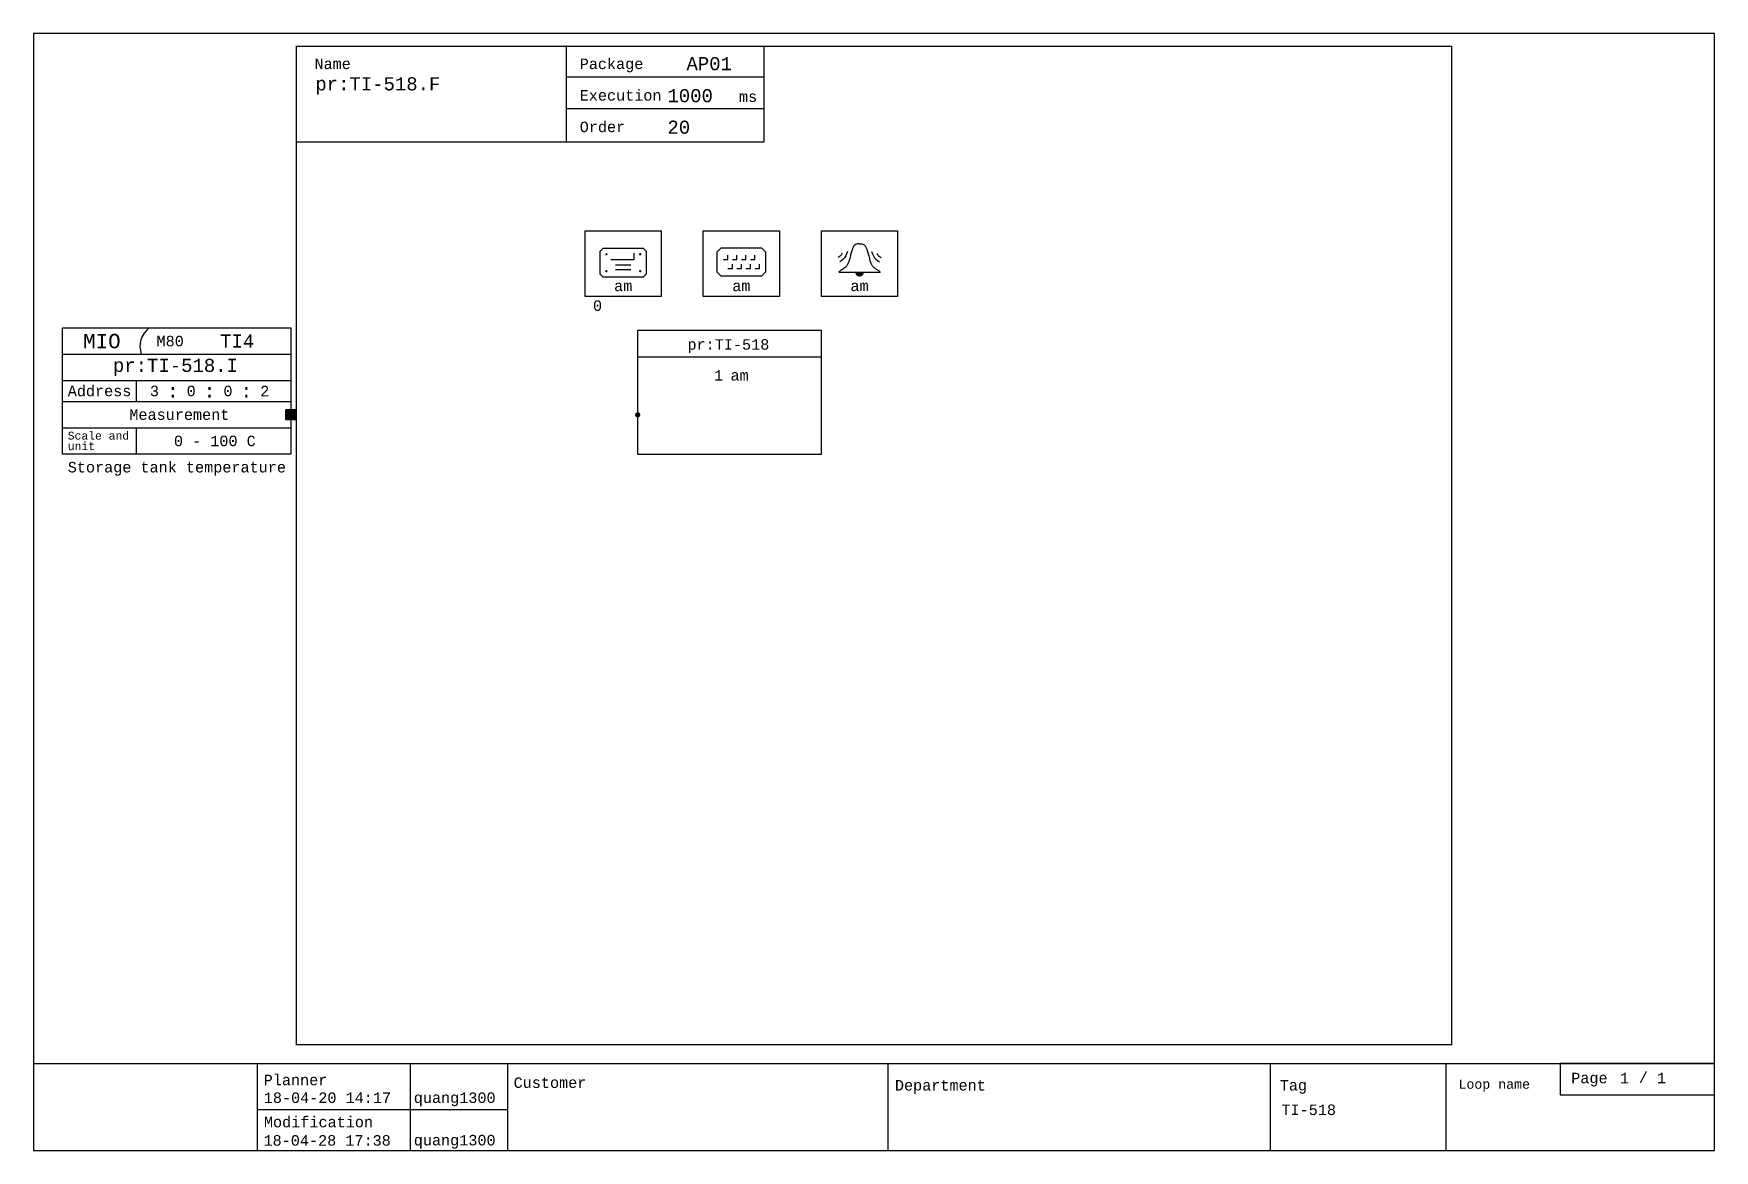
# Model space of a CAD drawing. Extents: x 0 to 640, y 0 to 425.
import ezdxf
from ezdxf.enums import TextEntityAlignment as Align

# ---------------------------------------------------------------- set-up
doc = ezdxf.new("R2010")
doc.units = 0
doc.header["$LTSCALE"] = 15
doc.header["$MEASUREMENT"] = 0
doc.layers.get('0').update_dxf_attribs({"linetype": 'CONTINUOUS'})
doc.layers.add('1', color=7, linetype='CONTINUOUS')
doc.styles.add('MONOTXT', font='Monotxt.shx')
doc.styles.get("Standard").update_dxf_attribs({"font": 'Monotxt.shx'})
doc.styles.add('TXT', font='Monotxt.shx')

# ---------------------------------------------------------------- blocks, each defined once
blk = doc.blocks.new('-SADMIN')
blk.add_lwpolyline([(1.28, 33), (1.28, 21.12), (60.01, 21.12), (60.01, 33), (1.28, 33)])
at = {"color": 7, "style": 'TXT'}
blk.add_text('Page', height=4, dxfattribs=at).set_placement((5.5, 25.54))
blk.add_text('/', height=4).set_placement((31.25, 25.72))
at = {"color": 7}
for tag, p in [('$PAGE_NO', (24.05, 25.52)), ('$PAGE_TOTAL', (38.1, 25.54))]:
    blk.add_attdef(tag, p, '', height=4, dxfattribs=at)
at = {"color": 7, "style": 'TXT', "flags": 1}
blk.add_attdef('$PAGE_CURR', (21.19, 20.01), '', height=4, dxfattribs=at)
at = {"color": 7, "flags": 1}
blk.add_attdef('$PAGE_SIZE', (21.19, 14.96), '', height=4, dxfattribs=at)
blk = doc.blocks.new('-ADMIN')
blk.add_line((85.24, 15.56), (180.37, 15.56))
at = {"color": 7}
blk.add_lwpolyline([(0, 0), (640, 0), (640, 425), (0, 425)], close=True, dxfattribs=at)
for points in [[(0, 33), (640, 33)], [(85.16, 32.99), (85.16, 0.02)], [(143.42, 33), (143.42, 0.02)], [(180.43, 33.2), (180.43, 0.02)], [(325.3, 32.67), (325.3, 0.14)], [(470.8, 32.67), (470.8, 0.14)], [(537.79, 32.67), (537.79, 0.14)]]:
    blk.add_lwpolyline(points, dxfattribs=at)
for s, height, p in [('Planner', 4, (87.62, 24.77)), ('Customer', 4, (182.78, 23.77)), ('Department', 4, (327.97, 22.77)), ('Tag', 4, (474.51, 22.77)), ('Loop name', 3.5, (542.55, 23.45)), ('Modification', 4, (87.7, 8.77))]:
    blk.add_text(s, height=height).set_placement(p)
at = {"color": 7, "style": 'MONOTXT'}
for tag, p, height in [('$PROCESSAREA1', (368, 23), 5), ('$CREATED', (87.63, 18.04), 4), ('$CREATOR', (144.76, 18.04), 4), ('$PROCESSAREA2', (368, 16), 5), ('$PROCESSAREA3', (368, 9), 5), ('$NAME', (475.15, 13.45), 4), ('$DESCRIPTION1', (543.15, 13.86), 4), ('$PROCESSAREA4', (368, 2), 5), ('$DESCRIPTION2', (543.24, 4.73), 4), ('$MODIFIED', (87.54, 1.79), 4), ('$MODIFIER', (144.76, 1.89), 4)]:
    blk.add_attdef(tag, p, '', height=height, dxfattribs=at)
at = {"color": 7, "style": 'MONOTXT', "flags": 1}
blk.add_attdef('$STATUS', (605, 5), '', height=4, dxfattribs=at)
blk = doc.blocks.new('-FADMIN')
for p, q in [((202.95, 408.51), (277.95, 408.51)), ((202.95, 396.51), (277.95, 396.51))]:
    blk.add_line(p, q)
at = {"const_width": 0.5}
blk.add_lwpolyline([(539.98, 420.17), (539.98, 40.17), (99.98, 40.17), (99.98, 420.17), (539.98, 420.17)], dxfattribs=at)
for points in [[(99.92, 383.79), (278.21, 383.79), (278.21, 420.22)], [(202.95, 383.77), (202.95, 420.51)]]:
    blk.add_lwpolyline(points)
for s, p in [('Name', (106.95, 411.51)), ('Package', (207.95, 411.51)), ('Execution', (207.95, 399.51)), ('ms', (268.6, 399.01)), ('Order', (207.95, 387.51))]:
    blk.add_text(s, height=4).set_placement(p)
for tag, p in [('$DESTINATION', (248.61, 411.08)), ('$NAME', (107.28, 403.4)), ('$EXECUTION', (241.35, 398.89)), ('$ORDINAL', (241.35, 386.89))]:
    blk.add_attdef(tag, p, '', height=5)
blk = doc.blocks.new('-IO_TI4')
at = {"color": 7}
for p, q in [((-89, 23), (-2, 23)), ((-89, 13), (-2, 13)), ((-61, 13), (-61, 5)), ((-89, 5), (-2, 5)), ((-89, -5), (-2, -5)), ((-61, -5), (-61, -15))]:
    blk.add_line(p, q, dxfattribs=at)
for points in [[(-89, 33), (-2, 33), (-2, -15), (-89, -15), (-89, 33)], [(-4, 2), (0, 2), (0, -2), (-4, -2), (-4, 2)]]:
    blk.add_lwpolyline(points, dxfattribs=at)
blk.add_arc((-50.62, 25.94), 8.88, 127.27, 199.33, dxfattribs=at)
at = {"color": 3}
blk.add_solid([(-3.96, 1.96), (-0.04, 1.96), (-3.96, -1.96), (-0.04, -1.96)], dxfattribs=at)
at = {"color": 7, "style": 'TXT'}
for s, height, p in [('MIO', 5.5, (-74, 28)), ('M80', 4, (-48, 28)), (':', 5, (-47, 9)), (':', 5, (-33, 9)), (':', 5, (-19, 9)), ('Measurement', 4, (-44.5, 0))]:
    blk.add_text(s, height=height, dxfattribs=at).set_placement(p, align=Align.MIDDLE)
blk.add_text('Address', height=4, dxfattribs=at).set_placement((-87, 9), align=Align.MIDDLE_LEFT)
for s, p in [('Scale and', (-87, -9.5)), ('unit', (-87, -13.5))]:
    blk.add_text(s, height=3, dxfattribs=at).set_placement(p)
for tag, p, flags in [('$IOCABINET', (-30, 50), 1), ('$IOFBLOCK', (-30, 45), 3), ('$ALTYPE', (-30, 40), 3), ('$TYPE', (-30, 35), 3), ('$PAR1', (-87, -32), 1), ('$SIM_HEADER', (-30, -32), 1), ('$PAR2', (-87, -38), 1), ('$SIM_BASENAME1', (-30, -38), 3), ('$PAR3', (-87, -44), 1), ('$SIM_BASENAME2', (-30, -44), 3), ('$PAR4', (-87, -50), 3), ('$SIM_BASENAME3', (-30, -50), 3), ('$PAR5', (-87, -56), 1), ('$SIM_IOTYPE', (-30, -56), 3), ('$PAR6', (-87, -62), 1), ('$PAR7', (-87, -68), 1), ('$SIM_TYPE', (-30, -62), 3), ('$SIM_INTERFACEDEFAULTTYPE', (-30, -68), 3), ('$PAR8', (-87, -74), 1), ('$SIM_VALUETYPE', (-30, -74), 3), ('$PAR9', (-87, -80), 1), ('$SIM_MIN_ATTR', (-30, -80), 3), ('$SIM_MAX_ATTR', (-30, -86), 3), ('$SIM_SIMGRP', (-30, -92), 1), ('$SIM_PERMITTED', (-30, -98), 1), ('$SIM_LOCATION', (-30, -104), 1), ('$SIM_DOCLINK1', (-30, -110), 1), ('$SIM_DOCLINK2', (-30, -116), 1), ('$SIM_DOCLINK3', (-30, -122), 1), ('$SIM_DOCLINK4', (-30, -128), 1), ('$SIM_DOCLINK5', (-30, -134), 1), ('$SIM_IOMAPPING', (-30, -140), 1), ('$SIM_DEVICETAG', (-30, -146), 1), ('$SIM_TAG', (-30, -152), 1), ('$SIM_SCANRATE', (-30, -158), 1), ('$SIM_DESC', (-30, -164), 1), ('$SIM_INTERFACETYPE', (-30, -170), 1), ('$SIM_ADDINFO', (-30, -176), 1), ('$SIM_COMMENTS', (-30, -182), 1)]:
    blk.add_attdef(tag, p, '', height=4, dxfattribs=dict(at, flags=flags))
for tag, height, p in [('$IOCARDTYP', 5, (-22.5, 28)), ('$NAME', 5, (-46, 18)), ('$FBC(2-15)', 4, (-54, 9)), ('$PIC(0-15)', 4, (-40, 9)), ('$CARD(0-15)', 4, (-26, 9)), ('$CHANNEL(0-3)', 4, (-12, 9)), ('$SCALE', 4, (-31, -10))]:
    blk.add_attdef(tag, text='', height=height, dxfattribs=at).set_placement(p, align=Align.MIDDLE)
at = {"color": 7, "style": 'TXT', "flags": 2}
blk.add_attdef('M>ANA', text='', height=4, dxfattribs=at).set_placement((-6, -1.5), align=Align.RIGHT)
at = {"color": 7, "style": 'TXT'}
blk.add_attdef('$COMMENT', (-87, -22), '', height=4, dxfattribs=at)
blk = doc.blocks.new('AM_IN')
at = {"color": 7}
blk.add_lwpolyline([(0, -15), (70, -15), (70, 32), (0, 32)], close=True, dxfattribs=at)
blk.add_lwpolyline([(0, 22), (70, 22)], dxfattribs=at)
at = {"color": 3, "const_width": 1}
blk.add_lwpolyline([(-0.47, -0.09, 1), (0.53, -0.09, 1)], format="xyb", close=True, dxfattribs=at)
blk.add_text('am', height=4).set_placement((35.36, 12.95))
blk.add_attdef('$PORT', text='', height=4).set_placement((34.56, 26.11), align=Align.MIDDLE)
blk.add_attdef('$ORDER', text='', height=4).set_placement((32.57, 12.95), align=Align.RIGHT)
for tag, p, flags in [('HYST=', (55.73, 14.73), 1), ('HH<', (55.93, 9.81), 1), ('H<', (55.93, 2.86), 1), ('AV<', (2.84, -2.04), 2), ('$NAME', (25.01, -0.59), 3), ('L<', (55.73, -3.68), 1), ('LL<', (55.73, -10.62), 1)]:
    blk.add_attdef(tag, p, '', height=4, dxfattribs=dict(flags=flags))
blk = doc.blocks.new('-CE_AM')
at = {"color": 7}
for points in [[(0, 0), (0, 25), (29, 25), (29, 0)], [(23.31, 17.22), (23.31, 8.44), (22.14, 7.28), (6.93, 7.28), (5.76, 8.44), (5.76, 17.22), (6.93, 18.39), (22.14, 18.39)]]:
    blk.add_lwpolyline(points, close=True, dxfattribs=at)
at = {"color": 7, "const_width": 0.44}
for points in [[(7.88, 16.04, 1), (8.32, 16.04, 1)], [(20.75, 16.04, 1), (21.19, 16.04, 1)], [(7.88, 9.61, 1), (8.32, 9.61, 1)], [(20.75, 9.61, 1), (21.19, 9.61, 1)]]:
    blk.add_lwpolyline(points, format="xyb", close=True, dxfattribs=at)
at = {"color": 7}
for points in [[(9.85, 14.08), (18.62, 14.08), (18.62, 16.41)], [(11.61, 12.07), (17.45, 12.07)], [(11.61, 10.25), (17.45, 10.25)]]:
    blk.add_lwpolyline(points, dxfattribs=at)
blk.add_text('am', height=4, dxfattribs=at).set_placement((14.5, 2), align=Align.CENTER)
blk.add_attdef('$DID', (3, -5.5), '', height=4, dxfattribs=at)
at = {"color": 7, "flags": 1}
for tag, p in [('$NAME', (5, -10)), ('$CR', (5, -15)), ('NAME1', (5, -20)), ('NAME2', (5, -25)), ('NAME3', (5, -30)), ('POS1', (5, -35)), ('POS2', (5, -40)), ('POS3', (5, -45)), ('OPTM', (5, -55)), ('INFO', (5, -50)), ('SCMIN', (5, -60)), ('SCMAX', (5, -65)), ('SCPREC', (5, -70)), ('UNIT', (5, -75)), ('POSOP', (5, -80)), ('MEOP', (5, -85)), ('--HH', (5, -95)), ('--H', (5, -100)), ('--L', (5, -105)), ('--LL', (5, -110)), ('--F', (5, -115)), ('---OHH', (5, -120)), ('---OH', (5, -125)), ('---OL', (5, -130)), ('---OLL', (5, -135)), ('---OOUT', (5, -140)), ('AREAOP', (5, -150)), ('---OESTO', (5, -145))]:
    blk.add_attdef(tag, p, '', height=4, dxfattribs=at)
blk = doc.blocks.new('-OD_AM')
for p, q in [((7.67, 13.98), (9.38, 13.98)), ((9.38, 13.98), (9.38, 15.69)), ((11.09, 13.98), (12.8, 13.98)), ((12.8, 13.98), (12.8, 15.69)), ((14.51, 13.98), (16.22, 13.98)), ((16.22, 13.98), (16.22, 15.69)), ((17.93, 13.98), (19.64, 13.98)), ((19.64, 13.98), (19.64, 15.69)), ((9.38, 10.56), (11.09, 10.56)), ((11.09, 10.56), (11.09, 12.27)), ((12.8, 10.56), (14.51, 10.56)), ((14.51, 10.56), (14.51, 12.27)), ((16.22, 10.56), (17.93, 10.56)), ((17.93, 10.56), (17.93, 12.27)), ((19.64, 10.56), (21.35, 10.56)), ((21.35, 10.56), (21.35, 12.27))]:
    blk.add_line(p, q)
at = {"color": 7}
for points in [[(0, 0), (0, 25), (29, 25), (29, 0)], [(22.2, 18.45), (23.74, 16.91), (23.74, 9.22), (22.2, 7.68), (6.81, 7.68), (5.27, 9.22), (5.27, 16.91), (6.81, 18.45)]]:
    blk.add_lwpolyline(points, close=True, dxfattribs=at)
blk.add_text('am', height=4, dxfattribs=at).set_placement((14.5, 2), align=Align.CENTER)
at = {"color": 7, "flags": 1}
for tag, p in [('$NAME', (5, -10)), ('$CR', (5, -15)), ('POS', (5, -20)), ('PREFIX', (5, -25)), ('PDATA', (5, -30)), ('--ALM', (5, -35)), ('TXT1SEL', (5, -40)), ('TXT2SEL', (5, -45)), ('NUMPREC', (5, -50))]:
    blk.add_attdef(tag, p, '', height=4, dxfattribs=at)
blk = doc.blocks.new('-AL_AM')
at = {"color": 7}
blk.add_lwpolyline([(0, 0), (0, 25), (29, 25), (29, 0)], close=True, dxfattribs=at)
at = {"color": 1}
for points in [[(14.51, 20.02), (14.05, 20), (13.67, 19.96), (13.35, 19.9), (13.09, 19.81), (12.86, 19.69), (12.67, 19.55), (12.51, 19.39), (12.36, 19.21), (12.23, 19), (12.1, 18.78), (11.99, 18.53), (11.88, 18.27), (11.77, 17.98), (11.66, 17.68), (11.55, 17.36), (11.44, 17.01), (11.33, 16.64), (11.22, 16.24), (11.11, 15.82), (11, 15.38), (10.89, 14.94), (10.79, 14.49), (10.68, 14.07), (10.57, 13.67), (10.46, 13.3), (10.34, 12.97), (10.22, 12.66), (10.1, 12.38), (9.96, 12.12), (9.8, 11.86), (9.63, 11.62), (9.43, 11.39), (9.22, 11.17), (8.97, 10.95), (8.7, 10.75), (8.41, 10.55), (8.08, 10.36), (7.74, 10.17), (7.4, 9.97), (7.09, 9.74), (6.83, 9.49), (6.63, 9.18)], [(14.51, 20.02), (14.96, 20), (15.34, 19.96), (15.66, 19.9), (15.93, 19.81), (16.15, 19.69), (16.34, 19.55), (16.51, 19.39), (16.65, 19.21), (16.79, 19), (16.91, 18.78), (17.02, 18.53), (17.13, 18.27), (17.24, 17.98), (17.35, 17.68), (17.46, 17.36), (17.57, 17.01), (17.68, 16.64), (17.79, 16.24), (17.9, 15.82), (18.01, 15.38), (18.12, 14.94), (18.23, 14.49), (18.34, 14.07), (18.45, 13.67), (18.56, 13.3), (18.67, 12.97), (18.79, 12.66), (18.92, 12.38), (19.06, 12.12), (19.21, 11.86), (19.39, 11.62), (19.58, 11.39), (19.8, 11.17), (20.04, 10.95), (20.31, 10.75), (20.61, 10.55), (20.94, 10.36), (21.28, 10.17), (21.61, 9.97), (21.92, 9.74), (22.18, 9.49), (22.39, 9.18)], [(6.63, 9.18), (22.39, 9.18)]]:
    blk.add_lwpolyline(points, dxfattribs=at)
at = {"color": 7}
for points in [[(7.94, 16.41), (7.66, 15.99), (7.44, 15.69), (7.24, 15.46), (7.02, 15.26), (6.72, 15.05), (6.3, 14.76)], [(9.91, 17.06), (9.58, 16.16), (9.22, 15.38), (8.8, 14.72), (8.3, 14.14), (7.7, 13.62), (6.96, 13.12)], [(19.1, 17.06), (19.44, 16.16), (19.8, 15.38), (20.21, 14.72), (20.71, 14.14), (21.31, 13.62), (22.06, 13.12)], [(21.07, 16.41), (21.35, 15.99), (21.57, 15.69), (21.77, 15.46), (22, 15.26), (22.3, 15.05), (22.71, 14.76)]]:
    blk.add_lwpolyline(points, dxfattribs=at)
at = {"color": 7, "const_width": 1.64}
blk.add_lwpolyline([(13.69, 9.18, 1), (15.33, 9.18, 1)], format="xyb", dxfattribs=at)
at = {"color": 7}
blk.add_text('am', height=4, dxfattribs=at).set_placement((14.5, 2), align=Align.CENTER)
at = {"color": 7, "flags": 1}
for tag, p in [('$NAME', (5, -10)), ('$CR', (5, -15)), ('PREFIX', (5, -20)), ('AREAAL', (5, -25)), ('AREAMS', (5, -30)), ('--HH', (5, -35)), ('--H', (5, -40)), ('--L', (5, -45)), ('--LL', (5, -50)), ('--F', (5, -55)), ('EDGEAL', (5, -60)), ('ACKDEMAL', (5, -65)), ('PRIAL', (5, -70)), ('USERAL', (5, -75)), ('RESAL', (5, -80)), ('EDGEMS', (5, -85)), ('ACKDEMMS', (5, -90)), ('USERMS', (5, -95)), ('RESMS', (5, -100))]:
    blk.add_attdef(tag, p, '', height=4, dxfattribs=at)

msp = doc.modelspace()

# ---------------------------------------------------------------- linework, layer by layer
at = {"layer": '1', "color": 3}
msp.add_lwpolyline([(100, 280, 0, 0, 0), (225, 280, 0, 0, 0), (225, 280, 5, 0, 0), (230, 280, 0, 0, 0)], format="xyseb", dxfattribs=at)

# ---------------------------------------------------------------- block references
at = {"color": 7}
msp.add_blockref('-ADMIN', (0, 0), dxfattribs=at).add_auto_attribs({'$NAME': 'TI-518', '$CREATOR': 'quang1300', '$CREATED': '18-04-20 14:17', '$MODIFIER': 'quang1300', '$MODIFIED': '18-04-28 17:38'})
at = {"layer": '1', "color": 7}
for name, p, values in [('-FADMIN', (0, 0), {'$NAME': 'pr:TI-518.F', '$DESTINATION': 'AP01', '$EXECUTION': '1000', '$ORDINAL': '20'}), ('-SADMIN', (580, 0), {'$PAGE_NO': '1', '$PAGE_TOTAL': '1'})]:
    msp.add_blockref(name, p, dxfattribs=at).add_auto_attribs(values)
at = {"layer": '1', "color": 3}
msp.add_blockref('-CE_AM', (210, 325), dxfattribs=at).add_auto_attribs({'$DID': '0'})
for name, p in [('-OD_AM', (255, 325)), ('-AL_AM', (300, 325))]:
    msp.add_blockref(name, p, dxfattribs=at)
at = {"layer": '1', "color": 7}
ref = msp.add_blockref('-IO_TI4', (100, 280), dxfattribs=at)
ref.add_attrib('$NAME', 'pr:TI-518.I', dxfattribs={"layer": '0', "color": 7, "height": 5, "style": 'TXT'}).set_placement((54, 298), align=Align.MIDDLE)
ref.add_attrib('$IOCARDTYP', 'TI4', dxfattribs={"layer": '0', "color": 7, "height": 5, "style": 'TXT'}).set_placement((77.5, 308), align=Align.MIDDLE)
ref.add_attrib('$FBC(2-15)', '3', dxfattribs={"layer": '0', "color": 7, "height": 4, "style": 'TXT'}).set_placement((46, 289), align=Align.MIDDLE)
ref.add_attrib('$PIC(0-15)', '0', dxfattribs={"layer": '0', "color": 7, "height": 4, "style": 'TXT'}).set_placement((60, 289), align=Align.MIDDLE)
ref.add_attrib('$CARD(0-15)', '0', dxfattribs={"layer": '0', "color": 7, "height": 4, "style": 'TXT'}).set_placement((74, 289), align=Align.MIDDLE)
ref.add_attrib('$CHANNEL(0-3)', '2', dxfattribs={"layer": '0', "color": 7, "height": 4, "style": 'TXT'}).set_placement((88, 289), align=Align.MIDDLE)
ref.add_attrib('$SCALE', '0 - 100 C', dxfattribs={"layer": '0', "color": 7, "height": 4, "style": 'TXT'}).set_placement((69, 270), align=Align.MIDDLE)
ref.add_attrib('$COMMENT', 'Storage tank temperature', (13, 258), dxfattribs={"layer": '0', "color": 7, "height": 4, "style": 'TXT'})
ref = msp.add_blockref('AM_IN', (230, 280), dxfattribs=at)
ref.add_attrib('$ORDER', '1', dxfattribs={"layer": '0', "height": 4}).set_placement((262.57, 292.95), align=Align.RIGHT)
ref.add_attrib('$PORT', 'pr:TI-518', dxfattribs={"layer": '0', "height": 4}).set_placement((264.56, 306.11), align=Align.MIDDLE)

doc.saveas('drawing.dxf')
